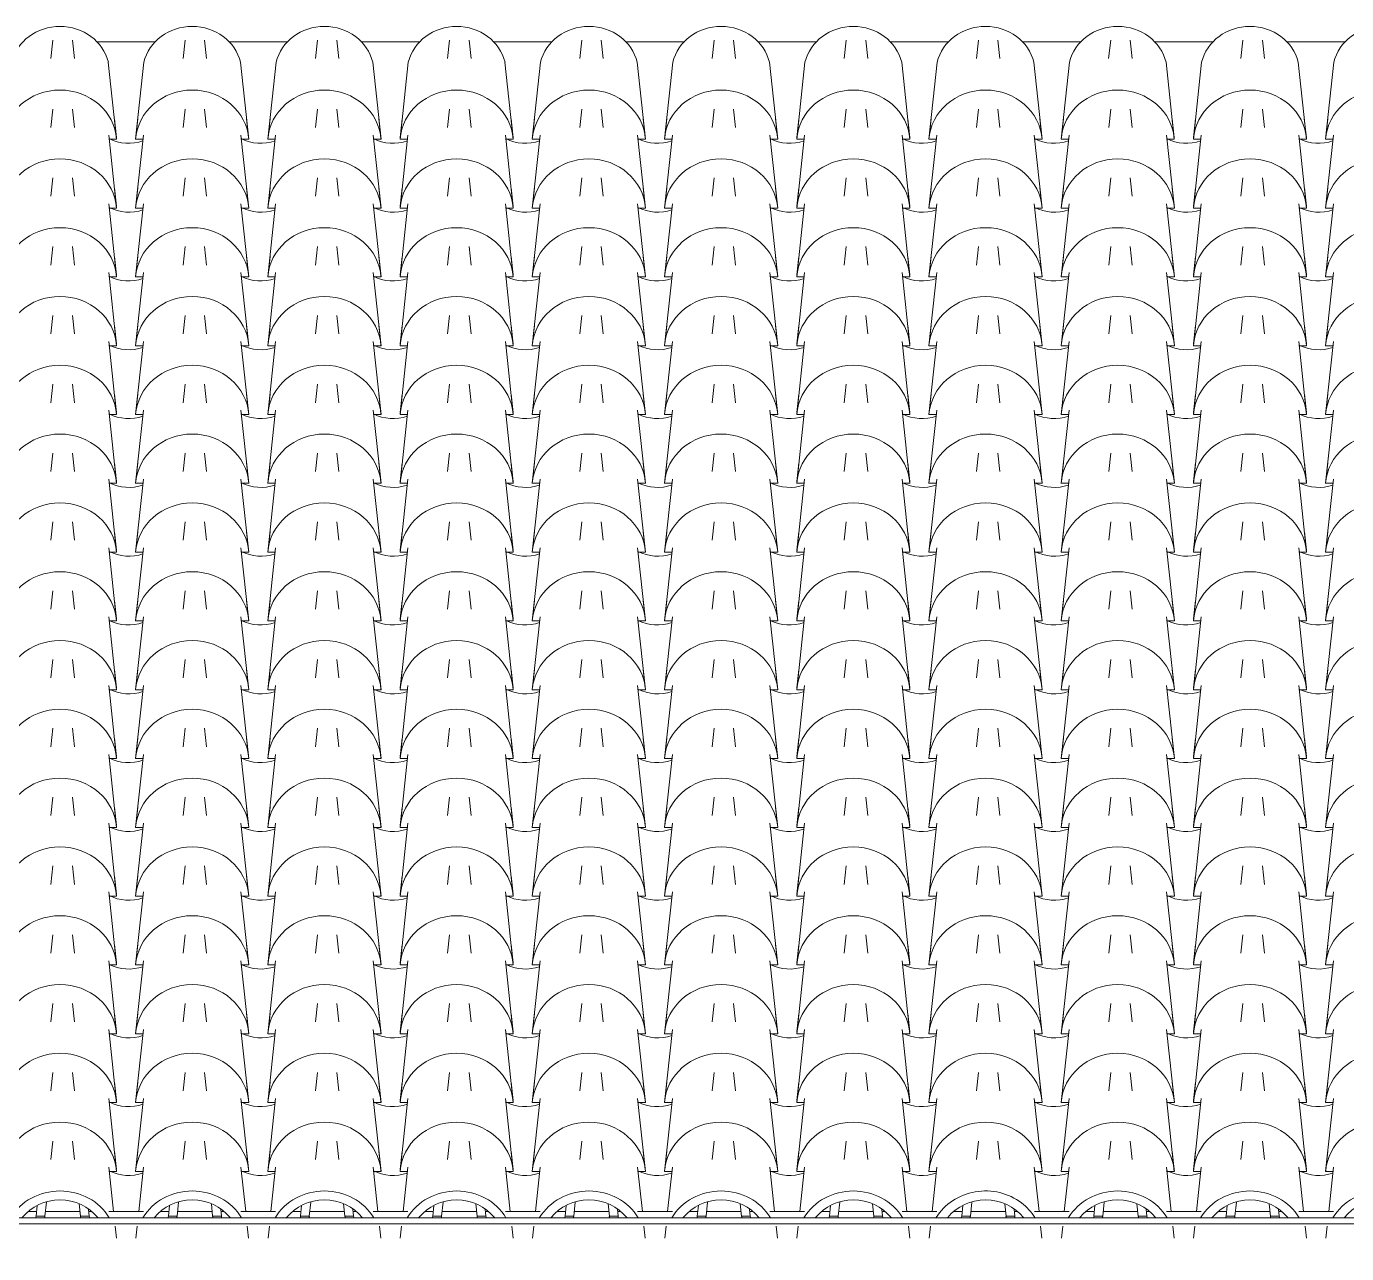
# Model space of a CAD drawing. Header units: millimetres. Extents: x -12976 to 58202, y -2238 to 7407.
# Drawn here: x 41381 to 44118, y 4199 to 6742 of the extents above; entities that cross this region are included whole.
import ezdxf

# ---------------------------------------------------------------- set-up
doc = ezdxf.new("R2010")
doc.units = ezdxf.units.MM
for name, color, linetype, lineweight in [('A-GLAZ-CURT', 52, 'Continuous', 9), ('A-GLAZ-CWMG', 51, 'Continuous', 9), ('A-ROOF-OTLN', 132, 'Continuous', 9), ('A-ROOF-PATT', 132, 'Continuous', 9)]:
    doc.layers.add(name, color=color, linetype=linetype, lineweight=lineweight)

# ---------------------------------------------------------------- blocks, each defined once
blk = doc.blocks.new('Rectangular Mullion - Ripa-4229792-FACHADA LATERAL ESQUERDA')
at = {"layer": 'A-GLAZ-CWMG'}
for p, q in [((7334.3, 4286.3), (7262.7, 4286.3)), ((7608.4, 4286.3), (7536.8, 4286.3)), ((7882.5, 4286.3), (7810.9, 4286.3)), ((8156.6, 4286.3), (8085, 4286.3)), ((8430.7, 4286.3), (8359.1, 4286.3)), ((8704.8, 4286.3), (8633.2, 4286.3)), ((8978.4, 4286.3), (8907.3, 4286.3)), ((9253, 4286.3), (9181.4, 4286.3)), ((9527.1, 4286.3), (9455.9, 4286.3)), ((9801.2, 4286.3), (9729.6, 4286.3))]:
    blk.add_line(p, q, dxfattribs=at)
blk = doc.blocks.new('COLONIAL BASE - COLONIAL BASE-4236683-FACHADA LATERAL ESQUERDA')
at = {"layer": 'A-GLAZ-CURT'}
for p, q in [((3755.4, 4432.3), (3759.5, 4394.2)), ((3985, 4394.2), (3989.2, 4432.3)), ((3892.9, 4286.2), (3902.7, 4378.4)), ((4104.9, 4378.4), (4114.7, 4286.2)), ((3769.4, 4302.1), (3772.1, 4276.7)), ((3954.5, 4276.7), (3956.6, 4299.1)), ((3972.5, 4276.7), (3975.7, 4306.2)), ((3772.1, 4276.7), (3790.1, 4276.7)), ((3790.1, 4276.7), (3788.8, 4291.2)), ((3954.5, 4276.7), (3972.5, 4276.7)), ((3889.6, 4256.2), (3886.9, 4231.1)), ((4120.7, 4231.1), (4118, 4256.2))]:
    blk.add_line(p, q, dxfattribs=at)
for centre, major_axis, start_param, end_param in [((4003.8, 4220), (117.5, 0), 0.514642, 2.626951), ((4003.8, 4220), (97.5, 0), 0.636036, 2.505557), ((3872.3, 4297.9), (102.8, 0), 3.36491, 3.401368), ((3872.3, 4297.9), (85.3, 0), 3.411763, 3.456659), ((3872.3, 4297.9), (85.3, 0), 5.968119, 6.013015), ((3872.3, 4297.9), (102.8, 0), 6.02341, 6.059868)]:
    blk.add_ellipse(centre, major_axis=major_axis, ratio=0.928477, start_param=start_param, end_param=end_param, dxfattribs=at)
blk = doc.blocks.new('COLONIAL BASE - COLONIAL BASE-V155-FACHADA LATERAL ESQUERDA')
at = {"layer": 'A-GLAZ-CURT'}
for p, q in [((4303.6, 4574.9), (4307.7, 4536.7)), ((4533.2, 4536.7), (4537.4, 4574.9)), ((4434.7, 4369.6), (4450.9, 4521)), ((4653.1, 4521), (4669.3, 4369.6)), ((4439.3, 4411.8), (4435.1, 4373.7)), ((4668.9, 4373.7), (4664.7, 4411.8)), ((4450, 4369.6), (4434.7, 4369.6)), ((4669.3, 4369.6), (4654, 4369.6))]:
    blk.add_line(p, q, dxfattribs=at)
for centre, major_axis, start_param, end_param in [((4552, 4362.6), (117.5, 0), 0.063873, 3.077719), ((4420.5, 4440.4), (85.3, 0), 4.213259, 5.064544)]:
    blk.add_ellipse(centre, major_axis=major_axis, ratio=0.928477, start_param=start_param, end_param=end_param, dxfattribs=at)
blk = doc.blocks.new('COLONIAL BASE - COLONIAL BASE-V156-FACHADA LATERAL ESQUERDA')
at = {"layer": 'A-GLAZ-CURT'}
for p, q in [((8141, 4432.3), (8145.1, 4394.2)), ((8370.6, 4394.2), (8374.8, 4432.3)), ((8278.4, 4286.2), (8288.3, 4378.4)), ((8490.5, 4378.4), (8500.3, 4286.2)), ((8155, 4302.1), (8157.7, 4276.7)), ((8340, 4276.7), (8342.2, 4299.1)), ((8358.1, 4276.7), (8361.2, 4306.2)), ((8157.7, 4276.7), (8175.7, 4276.7)), ((8175.7, 4276.7), (8174.3, 4291.2)), ((8340, 4276.7), (8358.1, 4276.7)), ((8275.2, 4256.2), (8272.5, 4231.1)), ((8506.3, 4231.1), (8503.5, 4256.3))]:
    blk.add_line(p, q, dxfattribs=at)
for centre, major_axis, start_param, end_param in [((8389.4, 4220), (117.5, 0), 0.514642, 2.625904), ((8389.4, 4220), (97.5, 0), 0.636036, 2.505557), ((8257.9, 4297.9), (102.8, 0), 3.36491, 3.401368), ((8257.9, 4297.9), (85.3, 0), 3.411763, 3.456659), ((8257.9, 4297.9), (85.3, 0), 5.968119, 6.013015), ((8257.9, 4297.9), (102.8, 0), 6.02341, 6.059868)]:
    blk.add_ellipse(centre, major_axis=major_axis, ratio=0.928477, start_param=start_param, end_param=end_param, dxfattribs=at)
blk = doc.blocks.new('COLONIAL BASE - COLONIAL BASE-V158-FACHADA LATERAL ESQUERDA')
at = {"layer": 'A-GLAZ-CURT'}
for p, q in [((8689.2, 4432.3), (8693.3, 4394.2)), ((8918.8, 4394.2), (8923, 4432.3)), ((8826.6, 4286.2), (8836.5, 4378.4)), ((9038.7, 4378.4), (9048.5, 4286.2)), ((8703.2, 4302.1), (8705.9, 4276.7)), ((8888.2, 4276.7), (8890.3, 4299.1)), ((8906.3, 4276.7), (8909.4, 4306.2)), ((8705.9, 4276.7), (8723.9, 4276.7)), ((8723.9, 4276.7), (8722.5, 4291.2)), ((8888.2, 4276.7), (8906.3, 4276.7)), ((8823.4, 4256.2), (8820.7, 4231.1)), ((9054.5, 4231.1), (9051.7, 4256.2))]:
    blk.add_line(p, q, dxfattribs=at)
for centre, major_axis, start_param, end_param in [((8937.6, 4220), (117.5, 0), 0.51554, 2.626951), ((8937.6, 4220), (97.5, 0), 0.636036, 2.505557), ((8806.1, 4297.9), (102.8, 0), 3.36491, 3.401368), ((8806.1, 4297.9), (85.3, 0), 3.411763, 3.456659), ((8806.1, 4297.9), (85.3, 0), 5.968119, 6.013015), ((8806.1, 4297.9), (102.8, 0), 6.02341, 6.059868)]:
    blk.add_ellipse(centre, major_axis=major_axis, ratio=0.928477, start_param=start_param, end_param=end_param, dxfattribs=at)
blk = doc.blocks.new('COLONIAL BASE - COLONIAL BASE-V159-FACHADA LATERAL ESQUERDA')
at = {"layer": 'A-GLAZ-CURT'}
for p, q in [((8963.3, 4432.3), (8967.4, 4394.2)), ((9192.9, 4394.2), (9197.1, 4432.3)), ((9100.7, 4286.2), (9110.6, 4378.4)), ((9312.8, 4378.4), (9322.6, 4286.2)), ((8977.3, 4302.1), (8980, 4276.7)), ((9162.3, 4276.7), (9164.4, 4299.1)), ((9180.4, 4276.7), (9183.5, 4306)), ((8980, 4276.7), (8998, 4276.7)), ((8998, 4276.7), (8996.6, 4291.2)), ((9162.3, 4276.7), (9180.4, 4276.7)), ((9097.5, 4256.2), (9094.8, 4231.1)), ((9328.6, 4231.1), (9325.8, 4256.2))]:
    blk.add_line(p, q, dxfattribs=at)
for centre, major_axis, start_param, end_param in [((9211.7, 4220), (117.5, 0), 0.88187, 2.626053), ((9211.7, 4220), (97.5, 0), 0.637315, 2.504278), ((9211.7, 4220), (117.5, 0), 0.51554, 0.881869), ((9080.2, 4297.9), (102.8, 0), 3.36491, 3.401368), ((9080.2, 4297.9), (85.3, 0), 3.411763, 3.456659), ((9080.2, 4297.9), (85.3, 0), 5.968119, 6.013015), ((9080.2, 4297.9), (102.8, 0), 6.024397, 6.059868)]:
    blk.add_ellipse(centre, major_axis=major_axis, ratio=0.928477, start_param=start_param, end_param=end_param, dxfattribs=at)
blk = doc.blocks.new('COLONIAL BASE - COLONIAL BASE-V160-FACHADA LATERAL ESQUERDA')
at = {"layer": 'A-GLAZ-CURT'}
for p, q in [((9237.4, 4432.3), (9241.5, 4394.2)), ((9467, 4394.2), (9471.1, 4432.3)), ((9374.8, 4286.2), (9384.7, 4378.4)), ((9586.9, 4378.4), (9596.7, 4286.2)), ((9251.4, 4302.1), (9254.1, 4276.7)), ((9436.4, 4276.7), (9438.5, 4299.1)), ((9454.5, 4276.7), (9457.6, 4306)), ((9254.1, 4276.7), (9272.1, 4276.7)), ((9272.1, 4276.7), (9270.7, 4291.2)), ((9436.4, 4276.7), (9454.5, 4276.7)), ((9371.6, 4256.2), (9368.9, 4231.1)), ((9602.7, 4231.1), (9599.9, 4256.2))]:
    blk.add_line(p, q, dxfattribs=at)
for centre, major_axis, start_param, end_param in [((9485.8, 4220), (117.5, 0), 0.514642, 2.626053), ((9485.8, 4220), (97.5, 0), 0.636036, 2.504278), ((9354.3, 4297.9), (102.8, 0), 3.36491, 3.400381), ((9354.3, 4297.9), (85.3, 0), 3.411763, 3.455443), ((9354.3, 4297.9), (85.3, 0), 5.969335, 6.013015), ((9354.3, 4297.9), (102.8, 0), 6.023791, 6.059868)]:
    blk.add_ellipse(centre, major_axis=major_axis, ratio=0.928477, start_param=start_param, end_param=end_param, dxfattribs=at)
blk = doc.blocks.new('COLONIAL BASE - COLONIAL BASE-V163-FACHADA LATERAL ESQUERDA')
at = {"layer": 'A-GLAZ-CURT'}
for p, q in [((9237.4, 4574.9), (9241.5, 4536.7)), ((9467, 4536.7), (9471.1, 4574.9)), ((9368.5, 4369.6), (9384.7, 4521)), ((9586.9, 4521), (9603, 4369.6)), ((9373, 4411.8), (9368.9, 4373.7)), ((9602.7, 4373.7), (9598.5, 4411.8)), ((9383.7, 4369.6), (9368.5, 4369.6)), ((9591.7, 4369.6), (9588.1, 4369.6)), ((9603, 4369.6), (9592.2, 4369.6))]:
    blk.add_line(p, q, dxfattribs=at)
for centre, major_axis, start_param, end_param in [((9485.8, 4362.6), (117.5, 0), 0.063873, 3.077719), ((9354.3, 4440.4), (85.3, 0), 4.21811, 5.059918)]:
    blk.add_ellipse(centre, major_axis=major_axis, ratio=0.928477, start_param=start_param, end_param=end_param, dxfattribs=at)
blk = doc.blocks.new('COLONIAL BASE - COLONIAL BASE-V164-FACHADA LATERAL ESQUERDA')
at = {"layer": 'A-GLAZ-CURT'}
for p, q in [((9511.5, 4574.9), (9515.6, 4536.7)), ((9741.1, 4536.7), (9745.2, 4574.9)), ((9642.6, 4369.6), (9658.8, 4521)), ((9861, 4521), (9877.1, 4369.6)), ((9647.1, 4411.8), (9643, 4373.7)), ((9876.8, 4373.7), (9872.6, 4411.8)), ((9657.8, 4369.6), (9642.6, 4369.6)), ((9877.1, 4369.6), (9861.9, 4369.6))]:
    blk.add_line(p, q, dxfattribs=at)
for centre, major_axis, start_param, end_param in [((9759.9, 4362.6), (117.5, 0), 0.063873, 3.077719), ((9628.4, 4440.4), (85.3, 0), 4.21811, 5.064544)]:
    blk.add_ellipse(centre, major_axis=major_axis, ratio=0.928477, start_param=start_param, end_param=end_param, dxfattribs=at)
blk = doc.blocks.new('COLONIAL BASE - COLONIAL BASE-V157-FACHADA LATERAL ESQUERDA')
at = {"layer": 'A-GLAZ-CURT'}
for p, q in [((3481.3, 6713.7), (3485.5, 6675.6)), ((3710.9, 6675.6), (3715.1, 6713.7)), ((3612.4, 6508.4), (3629.5, 6668.1)), ((3829.9, 6668.1), (3847, 6508.4)), ((3617, 6550.7), (3612.8, 6512.5)), ((3846.6, 6512.5), (3842.4, 6550.7)), ((3627.7, 6508.4), (3612.4, 6508.4)), ((3847, 6508.4), (3831.7, 6508.4))]:
    blk.add_line(p, q, dxfattribs=at)
for centre, major_axis, start_param, end_param in [((3729.7, 6647), (102.8, 0), 0.223318, 2.918275), ((3729.7, 6501.4), (117.5, 0), 0.063873, 3.077719), ((3598.2, 6579.3), (85.3, 0), 4.213259, 5.064544)]:
    blk.add_ellipse(centre, major_axis=major_axis, ratio=0.928477, start_param=start_param, end_param=end_param, dxfattribs=at)

msp = doc.modelspace()

# ---------------------------------------------------------------- hatches: boundary and pattern name
at = {"layer": 'A-ROOF-PATT'}
h = msp.add_hatch(dxfattribs=at)
h.set_pattern_fill('FP_22', color=256, style=0, pattern_type=2)
h.set_pattern_definition([(90, (34157.68, 6240.08), (-70, 4e-15), [])])
h.paths.add_polyline_path([(37407.3, 4103.1), (37952.7, 4103.1), (37952.7, 4166.3), (37407.3, 4166.3), (37407.3, 4129.7)])
h.paths.add_polyline_path([(48224.4, 4103.1), (48669.1, 4103.1), (48669.1, 4166.3), (48123.8, 4166.3), (48123.8, 4103.1), (48219, 4103.1)])
h.paths.add_polyline_path([(38002.7, 4103.1), (38548, 4103.1), (38548, 4166.3), (38002.7, 4166.3), (38002.7, 4129.7)])
h.paths.add_polyline_path([(38598, 4103.1), (39143.4, 4103.1), (39143.4, 4166.3), (38598, 4166.3), (38598, 4129.7)])
h.paths.add_polyline_path([(39193.4, 4103.1), (39738.8, 4103.1), (39738.8, 4166.3), (39193.4, 4166.3), (39193.4, 4129.7)])
h.paths.add_polyline_path([(39788.8, 4103.1), (40334.1, 4103.1), (40334.1, 4166.3), (39788.8, 4166.3), (39788.8, 4129.7)])
h.paths.add_polyline_path([(40384.1, 4103.1), (40929.5, 4103.1), (40929.5, 4166.3), (40384.1, 4166.3), (40384.1, 4129.7)])
h.paths.add_polyline_path([(40979.5, 4103.1), (41223.8, 4103.4), (41445.7, 4137.6), (41455.8, 4135.5), (41452.5, 4138.4), (41429.8, 4148.1), (41384.4, 4137.7), (41367.8, 4143.6), (41372, 4149.7), (41391.4, 4164.2), (41400.8, 4166.3), (40979.5, 4166.3), (40979.5, 4129.7)])
h.paths.add_polyline_path([(48073.8, 4103.1), (48073.8, 4166.3), (47528.4, 4166.3), (47528.4, 4103.1), (48057.2, 4103.1)])
h.paths.add_polyline_path([(41469.9, 4103.1), (41483.5, 4103.1), (41479.3, 4109.8), (41470.9, 4103.8)])
h.paths.add_polyline_path([(47478.4, 4103.1), (47478.4, 4166.3), (46933, 4166.3), (46933, 4103.1), (47452.8, 4103.1)])
h.paths.add_polyline_path([(54027.3, 4103.1), (54027.3, 4166.3), (53482, 4166.3), (53482, 4103.1), (53884.8, 4103.1)])
h.paths.add_polyline_path([(53418.4, 4103.1), (53432, 4103.4), (53432, 4166.3), (53239.6, 4166.3), (53249, 4164.2), (53269.2, 4149.1), (53271.5, 4145.3), (53252.7, 4138.6), (53210.5, 4148.5), (53186.8, 4137.6), (53184.5, 4135.5), (53194.6, 4137.6), (53326.3, 4117.5), (53416.4, 4103.4)])
h.paths.add_polyline_path([(46883, 4103.1), (46883, 4166.3), (46337.7, 4166.3), (46337.7, 4103.1), (46848.5, 4103.1)])
h.paths.add_polyline_path([(46287.7, 4103.1), (46287.3, 4166.3), (45742.3, 4166.3), (45742.3, 4103.1), (46287.3, 4103.1)])
h.paths.add_polyline_path([(45692.3, 4103.1), (45692.3, 4166.3), (45147, 4166.3), (45147, 4103.1), (45682.9, 4103.1)])
h.paths.add_polyline_path([(53164.1, 4103.1), (53177.1, 4103.1), (53163.1, 4113.1), (53157.9, 4104.7), (53153.3, 4103.1)])
h.paths.add_polyline_path([(53127.2, 4103.1), (53107.8, 4113.5), (53073, 4131.5), (53030.3, 4157.5), (53017.1, 4166.3), (52886.6, 4166.3), (52886.6, 4103.1), (53107.8, 4103.1)])
h.paths.add_polyline_path([(45097, 4103.1), (45097, 4166.3), (44551.6, 4166.3), (44551.6, 4103.1), (45078.6, 4103.1)])
h.paths.add_polyline_path([(52836.6, 4103.1), (52836.6, 4166.3), (52291.3, 4166.3), (52291.3, 4103.1), (52805.6, 4103.1)])
h.paths.add_polyline_path([(41519.9, 4103.1), (41524.8, 4103.1), (41524.8, 4105.7)])
h.paths.add_polyline_path([(41574.8, 4103.1), (42120.2, 4103.1), (42120.2, 4166.3), (41629.5, 4165.9), (41608.5, 4151.8), (41574.8, 4131.9), (41574.8, 4127.9)])
h.paths.add_polyline_path([(44501.6, 4103.1), (44501.6, 4166.3), (43956.3, 4166.3), (43956.3, 4103.1), (44474.2, 4103.1)])
h.paths.add_polyline_path([(43906.3, 4103.1), (43906.3, 4166.3), (43360.9, 4166.3), (43360.9, 4103.1), (43869.9, 4103.1)])
h.paths.add_polyline_path([(43310.9, 4103.1), (43310.9, 4166.3), (42765.5, 4166.3), (42765.5, 4103.1), (43308.7, 4103.1)])
h.paths.add_polyline_path([(52241.3, 4103.1), (52241.3, 4166.3), (51695.9, 4166.3), (51695.9, 4103.1), (52201.3, 4103.1)])
h.paths.add_polyline_path([(51645.9, 4103.1), (51645.9, 4166.3), (51100.5, 4166.3), (51100.5, 4103.1), (51640.1, 4103.1)])
h.paths.add_polyline_path([(42170.2, 4103.1), (42715.5, 4103.1), (42715.5, 4166.3), (42170.2, 4166.3), (42170.2, 4129.7)])
h.paths.add_polyline_path([(51050.5, 4103.1), (51050.5, 4166.3), (50505.2, 4166.3), (50505.2, 4103.1), (51035.7, 4103.1)])
h.paths.add_polyline_path([(50455.2, 4103.1), (50455.2, 4166.3), (49909.8, 4166.3), (49909.8, 4103.1), (50431.4, 4103.1)])
h.paths.add_polyline_path([(49859.8, 4103.1), (49859.8, 4166.3), (49314.5, 4166.3), (49314.5, 4103.1), (49827, 4103.1)])
h.paths.add_polyline_path([(49264.5, 4103.1), (49264.5, 4166.3), (48719.1, 4166.3), (48719.1, 4103.1), (49222.7, 4103.1)])
h.paths.add_polyline_path([(48344.5, 4286.2), (48344.5, 4286.3), (48328.5, 4286.2)])
h.paths.add_polyline_path([(53826.5, 4286.2), (53826.4, 4286.3), (53810.4, 4286.2)])
h.paths.add_polyline_path([(42862.5, 4286.2), (42862.5, 4286.3), (42846.5, 4286.2)])
h.paths.add_polyline_path([(46974, 4286.2), (46974, 4286.3), (46958, 4286.2)])
h.paths.add_polyline_path([(53552.4, 4286.2), (53552.3, 4286.3), (53539.5, 4286.2)])
h.paths.add_polyline_path([(46699.9, 4286.2), (46699.9, 4286.3), (46683.9, 4286.2)])
h.paths.add_polyline_path([(42588.4, 4286.2), (42588.4, 4286.3), (42574.9, 4286.2)])
h.paths.add_polyline_path([(46425.8, 4286.2), (46425.8, 4286.3), (46416.8, 4286.2)])
h.paths.add_polyline_path([(42040.2, 4286.2), (42040.2, 4286.3), (42024.2, 4286.2)])
h.paths.add_polyline_path([(41766.1, 4286.2), (41766.1, 4286.3), (41754.7, 4286.2)])
h.paths.add_polyline_path([(46151.7, 4286.2), (46151.7, 4286.3), (46135.7, 4286.2)])
h.paths.add_polyline_path([(45877.6, 4286.2), (45877.6, 4286.3), (45861.6, 4286.2)])
h.paths.add_polyline_path([(48070.4, 4286.2), (48070.4, 4286.3), (48068, 4286.2)])
h.paths.add_polyline_path([(53004.2, 4286.2), (53004.2, 4286.3), (52988.1, 4286.2)])
h.paths.add_polyline_path([(43906.3, 4286.2), (43906.3, 4286.3), (43903.3, 4286.2)])
h.paths.add_polyline_path([(52730.1, 4286.2), (52730.1, 4286.3), (52719.3, 4286.2)])
h.paths.add_polyline_path([(52456, 4286.2), (52456, 4286.3), (52439.9, 4286.2)])
h.paths.add_polyline_path([(40929.5, 4286.2), (40929.5, 4286.3), (40888.2, 4286.2)])
h.paths.add_polyline_path([(45603.5, 4286.2), (45603.5, 4286.3), (45596.6, 4286.2)])
h.paths.add_polyline_path([(52181.9, 4286.2), (52181.9, 4286.3), (52165.8, 4286.2)])
h.paths.add_polyline_path([(41492, 4286.2), (41492, 4286.3), (41476, 4286.2)])
h.paths.add_polyline_path([(45055.3, 4286.2), (45055.3, 4286.3), (45039.3, 4286.2)])
h.paths.add_polyline_path([(51907.8, 4286.2), (51907.8, 4286.3), (51899.1, 4286.2)])

# ---------------------------------------------------------------- linework, layer by layer
at = {"layer": 'A-ROOF-OTLN'}
for p, q in [((41527.4, 6710.2), (41648, 6710.2)), ((41801.5, 6710.2), (41922.1, 6710.2)), ((42075.6, 6710.2), (42196.2, 6710.2)), ((42349.7, 6710.2), (42470.3, 6710.2)), ((42623.8, 6710.2), (42744.4, 6710.2)), ((42897.9, 6710.2), (43018.5, 6710.2)), ((43172, 6710.2), (43292.6, 6710.2)), ((43446.1, 6710.2), (43566.7, 6710.2)), ((43720.2, 6710.2), (43840.8, 6710.2)), ((43994.3, 6710.2), (44114.9, 6710.2)), ((54077.3, 4273.5), (37357.3, 4273.5)), ((41400.9, 4286.2), (41384.2, 4286.2)), ((41492, 4286.2), (41420.4, 4286.2)), ((41517.2, 4286.2), (41511.6, 4286.2)), ((41623.7, 4286.2), (41551.8, 4286.2)), ((41675, 4286.2), (41658.3, 4286.2)), ((41766.1, 4286.2), (41694.5, 4286.2)), ((41791.3, 4286.2), (41785.7, 4286.2)), ((41897.8, 4286.2), (41825.9, 4286.2)), ((41949.1, 4286.2), (41932.4, 4286.2)), ((42040.2, 4286.2), (41968.6, 4286.2)), ((42065.4, 4286.2), (42059.8, 4286.2)), ((42171.9, 4286.2), (42100, 4286.2)), ((42223.2, 4286.2), (42206.5, 4286.2)), ((42314.3, 4286.2), (42242.7, 4286.2)), ((42339.5, 4286.2), (42333.9, 4286.2)), ((42446, 4286.2), (42374.1, 4286.2)), ((42497.3, 4286.2), (42480.6, 4286.2)), ((42588.4, 4286.2), (42516.8, 4286.2)), ((42613.5, 4286.2), (42608, 4286.2)), ((42720.1, 4286.2), (42648.1, 4286.2)), ((42771.4, 4286.2), (42754.7, 4286.2)), ((42862.5, 4286.2), (42790.9, 4286.2)), ((42887.6, 4286.2), (42882, 4286.2)), ((42994.2, 4286.2), (42922.2, 4286.2)), ((43045.5, 4286.2), (43028.8, 4286.2)), ((43136.1, 4286.2), (43065, 4286.2)), ((43161.7, 4286.2), (43156.1, 4286.2)), ((43268.3, 4286.2), (43196.3, 4286.2)), ((43319.5, 4286.2), (43303.3, 4286.2)), ((43410.7, 4286.2), (43339.1, 4286.2)), ((43435.5, 4286.2), (43430.1, 4286.2)), ((43542.4, 4286.2), (43470.6, 4286.2)), ((43593.7, 4286.2), (43577, 4286.2)), ((43684.8, 4286.2), (43613.6, 4286.2)), ((43709.9, 4286.2), (43704.3, 4286.2)), ((43816.5, 4286.2), (43744.5, 4286.2)), ((43867.8, 4286.2), (43851.1, 4286.2)), ((43958.9, 4286.2), (43887.3, 4286.2)), ((43984, 4286.2), (43978.4, 4286.2)), ((44090.6, 4286.2), (44018.6, 4286.2)), ((54077.3, 4260.8), (37357.3, 4260.8))]:
    msp.add_line(p, q, dxfattribs=at)

# ---------------------------------------------------------------- block references
at = {"layer": 'A-GLAZ-CURT'}
for name, p in [('COLONIAL BASE - COLONIAL BASE-V157-FACHADA LATERAL ESQUERDA', (37721, 0)), ('COLONIAL BASE - COLONIAL BASE-V157-FACHADA LATERAL ESQUERDA', (37995.1, 0)), ('COLONIAL BASE - COLONIAL BASE-V157-FACHADA LATERAL ESQUERDA', (38269.2, 0)), ('COLONIAL BASE - COLONIAL BASE-V157-FACHADA LATERAL ESQUERDA', (38543.3, 0)), ('COLONIAL BASE - COLONIAL BASE-V157-FACHADA LATERAL ESQUERDA', (38817.4, 0)), ('COLONIAL BASE - COLONIAL BASE-V157-FACHADA LATERAL ESQUERDA', (39091.5, 0)), ('COLONIAL BASE - COLONIAL BASE-V157-FACHADA LATERAL ESQUERDA', (39365.6, 0)), ('COLONIAL BASE - COLONIAL BASE-V157-FACHADA LATERAL ESQUERDA', (39639.6, 0)), ('COLONIAL BASE - COLONIAL BASE-V157-FACHADA LATERAL ESQUERDA', (39913.7, 0)), ('COLONIAL BASE - COLONIAL BASE-V157-FACHADA LATERAL ESQUERDA', (40187.8, 0)), ('COLONIAL BASE - COLONIAL BASE-V157-FACHADA LATERAL ESQUERDA', (40461.9, 0)), ('COLONIAL BASE - COLONIAL BASE-V155-FACHADA LATERAL ESQUERDA', (36898.7, 1996.2)), ('COLONIAL BASE - COLONIAL BASE-V155-FACHADA LATERAL ESQUERDA', (37172.8, 1996.2)), ('COLONIAL BASE - COLONIAL BASE-V155-FACHADA LATERAL ESQUERDA', (37446.9, 1996.2)), ('COLONIAL BASE - COLONIAL BASE-V155-FACHADA LATERAL ESQUERDA', (37721, 1996.2)), ('COLONIAL BASE - COLONIAL BASE-V155-FACHADA LATERAL ESQUERDA', (37995.1, 1996.2)), ('COLONIAL BASE - COLONIAL BASE-V155-FACHADA LATERAL ESQUERDA', (38269.2, 1996.2)), ('COLONIAL BASE - COLONIAL BASE-V155-FACHADA LATERAL ESQUERDA', (38543.3, 1996.2)), ('COLONIAL BASE - COLONIAL BASE-V155-FACHADA LATERAL ESQUERDA', (38817.4, 1996.2)), ('COLONIAL BASE - COLONIAL BASE-V155-FACHADA LATERAL ESQUERDA', (39091.5, 1996.2)), ('COLONIAL BASE - COLONIAL BASE-V155-FACHADA LATERAL ESQUERDA', (39365.6, 1996.2)), ('COLONIAL BASE - COLONIAL BASE-V155-FACHADA LATERAL ESQUERDA', (39639.6, 1996.2)), ('COLONIAL BASE - COLONIAL BASE-V155-FACHADA LATERAL ESQUERDA', (36898.7, 1853.6)), ('COLONIAL BASE - COLONIAL BASE-V155-FACHADA LATERAL ESQUERDA', (37172.8, 1853.6)), ('COLONIAL BASE - COLONIAL BASE-V155-FACHADA LATERAL ESQUERDA', (37446.9, 1853.6)), ('COLONIAL BASE - COLONIAL BASE-V155-FACHADA LATERAL ESQUERDA', (37721, 1853.6)), ('COLONIAL BASE - COLONIAL BASE-V155-FACHADA LATERAL ESQUERDA', (37995.1, 1853.6)), ('COLONIAL BASE - COLONIAL BASE-V155-FACHADA LATERAL ESQUERDA', (38269.2, 1853.6)), ('COLONIAL BASE - COLONIAL BASE-V155-FACHADA LATERAL ESQUERDA', (38543.3, 1853.6)), ('COLONIAL BASE - COLONIAL BASE-V155-FACHADA LATERAL ESQUERDA', (38817.4, 1853.6)), ('COLONIAL BASE - COLONIAL BASE-V155-FACHADA LATERAL ESQUERDA', (39091.5, 1853.6)), ('COLONIAL BASE - COLONIAL BASE-V155-FACHADA LATERAL ESQUERDA', (39365.6, 1853.6)), ('COLONIAL BASE - COLONIAL BASE-V155-FACHADA LATERAL ESQUERDA', (39639.6, 1853.6)), ('COLONIAL BASE - COLONIAL BASE-V155-FACHADA LATERAL ESQUERDA', (36898.7, 1711.1)), ('COLONIAL BASE - COLONIAL BASE-V155-FACHADA LATERAL ESQUERDA', (37172.8, 1711.1)), ('COLONIAL BASE - COLONIAL BASE-V155-FACHADA LATERAL ESQUERDA', (37446.9, 1711.1)), ('COLONIAL BASE - COLONIAL BASE-V155-FACHADA LATERAL ESQUERDA', (37721, 1711.1)), ('COLONIAL BASE - COLONIAL BASE-V155-FACHADA LATERAL ESQUERDA', (37995.1, 1711.1)), ('COLONIAL BASE - COLONIAL BASE-V155-FACHADA LATERAL ESQUERDA', (38269.2, 1711.1)), ('COLONIAL BASE - COLONIAL BASE-V155-FACHADA LATERAL ESQUERDA', (38543.3, 1711.1)), ('COLONIAL BASE - COLONIAL BASE-V155-FACHADA LATERAL ESQUERDA', (38817.4, 1711.1)), ('COLONIAL BASE - COLONIAL BASE-V155-FACHADA LATERAL ESQUERDA', (39091.5, 1711.1)), ('COLONIAL BASE - COLONIAL BASE-V155-FACHADA LATERAL ESQUERDA', (39365.6, 1711.1)), ('COLONIAL BASE - COLONIAL BASE-V155-FACHADA LATERAL ESQUERDA', (39639.6, 1711.1)), ('COLONIAL BASE - COLONIAL BASE-V155-FACHADA LATERAL ESQUERDA', (36898.7, 1568.5)), ('COLONIAL BASE - COLONIAL BASE-V155-FACHADA LATERAL ESQUERDA', (37172.8, 1568.5)), ('COLONIAL BASE - COLONIAL BASE-V155-FACHADA LATERAL ESQUERDA', (37446.9, 1568.5)), ('COLONIAL BASE - COLONIAL BASE-V155-FACHADA LATERAL ESQUERDA', (37721, 1568.5)), ('COLONIAL BASE - COLONIAL BASE-V155-FACHADA LATERAL ESQUERDA', (37995.1, 1568.5)), ('COLONIAL BASE - COLONIAL BASE-V155-FACHADA LATERAL ESQUERDA', (38269.2, 1568.5)), ('COLONIAL BASE - COLONIAL BASE-V155-FACHADA LATERAL ESQUERDA', (38543.3, 1568.5)), ('COLONIAL BASE - COLONIAL BASE-V155-FACHADA LATERAL ESQUERDA', (38817.4, 1568.5)), ('COLONIAL BASE - COLONIAL BASE-V155-FACHADA LATERAL ESQUERDA', (39091.5, 1568.5)), ('COLONIAL BASE - COLONIAL BASE-V155-FACHADA LATERAL ESQUERDA', (39365.6, 1568.5)), ('COLONIAL BASE - COLONIAL BASE-V155-FACHADA LATERAL ESQUERDA', (39639.6, 1568.5)), ('COLONIAL BASE - COLONIAL BASE-V155-FACHADA LATERAL ESQUERDA', (36898.7, 1425.9)), ('COLONIAL BASE - COLONIAL BASE-V155-FACHADA LATERAL ESQUERDA', (37172.8, 1425.9)), ('COLONIAL BASE - COLONIAL BASE-V155-FACHADA LATERAL ESQUERDA', (37446.9, 1425.9)), ('COLONIAL BASE - COLONIAL BASE-V155-FACHADA LATERAL ESQUERDA', (37721, 1425.9)), ('COLONIAL BASE - COLONIAL BASE-V155-FACHADA LATERAL ESQUERDA', (37995.1, 1425.9)), ('COLONIAL BASE - COLONIAL BASE-V155-FACHADA LATERAL ESQUERDA', (38269.2, 1425.9)), ('COLONIAL BASE - COLONIAL BASE-V155-FACHADA LATERAL ESQUERDA', (38543.3, 1425.9)), ('COLONIAL BASE - COLONIAL BASE-V155-FACHADA LATERAL ESQUERDA', (38817.4, 1425.9)), ('COLONIAL BASE - COLONIAL BASE-V155-FACHADA LATERAL ESQUERDA', (39091.5, 1425.9)), ('COLONIAL BASE - COLONIAL BASE-V155-FACHADA LATERAL ESQUERDA', (39365.6, 1425.9)), ('COLONIAL BASE - COLONIAL BASE-V155-FACHADA LATERAL ESQUERDA', (39639.6, 1425.9)), ('COLONIAL BASE - COLONIAL BASE-V155-FACHADA LATERAL ESQUERDA', (36898.7, 1283.3)), ('COLONIAL BASE - COLONIAL BASE-V155-FACHADA LATERAL ESQUERDA', (37172.8, 1283.3)), ('COLONIAL BASE - COLONIAL BASE-V155-FACHADA LATERAL ESQUERDA', (37446.9, 1283.3)), ('COLONIAL BASE - COLONIAL BASE-V155-FACHADA LATERAL ESQUERDA', (37721, 1283.3)), ('COLONIAL BASE - COLONIAL BASE-V155-FACHADA LATERAL ESQUERDA', (37995.1, 1283.3)), ('COLONIAL BASE - COLONIAL BASE-V155-FACHADA LATERAL ESQUERDA', (38269.2, 1283.3)), ('COLONIAL BASE - COLONIAL BASE-V155-FACHADA LATERAL ESQUERDA', (38543.3, 1283.3)), ('COLONIAL BASE - COLONIAL BASE-V155-FACHADA LATERAL ESQUERDA', (38817.4, 1283.3)), ('COLONIAL BASE - COLONIAL BASE-V155-FACHADA LATERAL ESQUERDA', (39091.5, 1283.3)), ('COLONIAL BASE - COLONIAL BASE-V155-FACHADA LATERAL ESQUERDA', (39365.6, 1283.3)), ('COLONIAL BASE - COLONIAL BASE-V155-FACHADA LATERAL ESQUERDA', (39639.6, 1283.3)), ('COLONIAL BASE - COLONIAL BASE-V155-FACHADA LATERAL ESQUERDA', (36898.7, 1140.7)), ('COLONIAL BASE - COLONIAL BASE-V155-FACHADA LATERAL ESQUERDA', (37172.8, 1140.7)), ('COLONIAL BASE - COLONIAL BASE-V155-FACHADA LATERAL ESQUERDA', (37446.9, 1140.7)), ('COLONIAL BASE - COLONIAL BASE-V155-FACHADA LATERAL ESQUERDA', (37721, 1140.7)), ('COLONIAL BASE - COLONIAL BASE-V155-FACHADA LATERAL ESQUERDA', (37995.1, 1140.7)), ('COLONIAL BASE - COLONIAL BASE-V155-FACHADA LATERAL ESQUERDA', (38269.2, 1140.7)), ('COLONIAL BASE - COLONIAL BASE-V155-FACHADA LATERAL ESQUERDA', (38543.3, 1140.7)), ('COLONIAL BASE - COLONIAL BASE-V155-FACHADA LATERAL ESQUERDA', (38817.4, 1140.7)), ('COLONIAL BASE - COLONIAL BASE-V155-FACHADA LATERAL ESQUERDA', (39091.5, 1140.7)), ('COLONIAL BASE - COLONIAL BASE-V155-FACHADA LATERAL ESQUERDA', (39365.6, 1140.7)), ('COLONIAL BASE - COLONIAL BASE-V155-FACHADA LATERAL ESQUERDA', (39639.6, 1140.7)), ('COLONIAL BASE - COLONIAL BASE-V155-FACHADA LATERAL ESQUERDA', (36898.7, 998.1)), ('COLONIAL BASE - COLONIAL BASE-V155-FACHADA LATERAL ESQUERDA', (37172.8, 998.1)), ('COLONIAL BASE - COLONIAL BASE-V155-FACHADA LATERAL ESQUERDA', (37446.9, 998.1)), ('COLONIAL BASE - COLONIAL BASE-V155-FACHADA LATERAL ESQUERDA', (37721, 998.1)), ('COLONIAL BASE - COLONIAL BASE-V155-FACHADA LATERAL ESQUERDA', (37995.1, 998.1)), ('COLONIAL BASE - COLONIAL BASE-V155-FACHADA LATERAL ESQUERDA', (38269.2, 998.1)), ('COLONIAL BASE - COLONIAL BASE-V155-FACHADA LATERAL ESQUERDA', (38543.3, 998.1)), ('COLONIAL BASE - COLONIAL BASE-V155-FACHADA LATERAL ESQUERDA', (38817.4, 998.1)), ('COLONIAL BASE - COLONIAL BASE-V155-FACHADA LATERAL ESQUERDA', (39091.5, 998.1)), ('COLONIAL BASE - COLONIAL BASE-V155-FACHADA LATERAL ESQUERDA', (39365.6, 998.1)), ('COLONIAL BASE - COLONIAL BASE-V155-FACHADA LATERAL ESQUERDA', (39639.6, 998.1)), ('COLONIAL BASE - COLONIAL BASE-V155-FACHADA LATERAL ESQUERDA', (36898.7, 855.5)), ('COLONIAL BASE - COLONIAL BASE-V155-FACHADA LATERAL ESQUERDA', (37172.8, 855.5)), ('COLONIAL BASE - COLONIAL BASE-V155-FACHADA LATERAL ESQUERDA', (37446.9, 855.5)), ('COLONIAL BASE - COLONIAL BASE-V155-FACHADA LATERAL ESQUERDA', (37721, 855.5)), ('COLONIAL BASE - COLONIAL BASE-V155-FACHADA LATERAL ESQUERDA', (37995.1, 855.5)), ('COLONIAL BASE - COLONIAL BASE-V155-FACHADA LATERAL ESQUERDA', (38269.2, 855.5)), ('COLONIAL BASE - COLONIAL BASE-V155-FACHADA LATERAL ESQUERDA', (38543.3, 855.5)), ('COLONIAL BASE - COLONIAL BASE-V155-FACHADA LATERAL ESQUERDA', (38817.4, 855.5)), ('COLONIAL BASE - COLONIAL BASE-V155-FACHADA LATERAL ESQUERDA', (39091.5, 855.5)), ('COLONIAL BASE - COLONIAL BASE-V155-FACHADA LATERAL ESQUERDA', (39365.6, 855.5)), ('COLONIAL BASE - COLONIAL BASE-V155-FACHADA LATERAL ESQUERDA', (39639.6, 855.5)), ('COLONIAL BASE - COLONIAL BASE-V155-FACHADA LATERAL ESQUERDA', (36898.7, 712.9)), ('COLONIAL BASE - COLONIAL BASE-V155-FACHADA LATERAL ESQUERDA', (37172.8, 712.9)), ('COLONIAL BASE - COLONIAL BASE-V155-FACHADA LATERAL ESQUERDA', (37446.9, 712.9)), ('COLONIAL BASE - COLONIAL BASE-V155-FACHADA LATERAL ESQUERDA', (37721, 712.9)), ('COLONIAL BASE - COLONIAL BASE-V155-FACHADA LATERAL ESQUERDA', (37995.1, 712.9)), ('COLONIAL BASE - COLONIAL BASE-V155-FACHADA LATERAL ESQUERDA', (38269.2, 712.9)), ('COLONIAL BASE - COLONIAL BASE-V155-FACHADA LATERAL ESQUERDA', (38543.3, 712.9)), ('COLONIAL BASE - COLONIAL BASE-V155-FACHADA LATERAL ESQUERDA', (38817.4, 712.9)), ('COLONIAL BASE - COLONIAL BASE-V155-FACHADA LATERAL ESQUERDA', (39091.5, 712.9)), ('COLONIAL BASE - COLONIAL BASE-V155-FACHADA LATERAL ESQUERDA', (39365.6, 712.9)), ('COLONIAL BASE - COLONIAL BASE-V155-FACHADA LATERAL ESQUERDA', (39639.6, 712.9)), ('COLONIAL BASE - COLONIAL BASE-V155-FACHADA LATERAL ESQUERDA', (36898.7, 570.4)), ('COLONIAL BASE - COLONIAL BASE-V155-FACHADA LATERAL ESQUERDA', (37172.8, 570.4)), ('COLONIAL BASE - COLONIAL BASE-V155-FACHADA LATERAL ESQUERDA', (37446.9, 570.4)), ('COLONIAL BASE - COLONIAL BASE-V155-FACHADA LATERAL ESQUERDA', (37721, 570.4)), ('COLONIAL BASE - COLONIAL BASE-V155-FACHADA LATERAL ESQUERDA', (37995.1, 570.4)), ('COLONIAL BASE - COLONIAL BASE-V155-FACHADA LATERAL ESQUERDA', (38269.2, 570.4)), ('COLONIAL BASE - COLONIAL BASE-V155-FACHADA LATERAL ESQUERDA', (38543.3, 570.4)), ('COLONIAL BASE - COLONIAL BASE-V155-FACHADA LATERAL ESQUERDA', (38817.4, 570.4)), ('COLONIAL BASE - COLONIAL BASE-V155-FACHADA LATERAL ESQUERDA', (39091.5, 570.4)), ('COLONIAL BASE - COLONIAL BASE-V155-FACHADA LATERAL ESQUERDA', (39365.6, 570.4)), ('COLONIAL BASE - COLONIAL BASE-V155-FACHADA LATERAL ESQUERDA', (39639.6, 570.4)), ('COLONIAL BASE - COLONIAL BASE-V155-FACHADA LATERAL ESQUERDA', (36898.7, 427.8)), ('COLONIAL BASE - COLONIAL BASE-V155-FACHADA LATERAL ESQUERDA', (37172.8, 427.8)), ('COLONIAL BASE - COLONIAL BASE-V155-FACHADA LATERAL ESQUERDA', (37446.9, 427.8)), ('COLONIAL BASE - COLONIAL BASE-V155-FACHADA LATERAL ESQUERDA', (37721, 427.8)), ('COLONIAL BASE - COLONIAL BASE-V155-FACHADA LATERAL ESQUERDA', (37995.1, 427.8)), ('COLONIAL BASE - COLONIAL BASE-V155-FACHADA LATERAL ESQUERDA', (38269.2, 427.8)), ('COLONIAL BASE - COLONIAL BASE-V155-FACHADA LATERAL ESQUERDA', (38543.3, 427.8)), ('COLONIAL BASE - COLONIAL BASE-V155-FACHADA LATERAL ESQUERDA', (38817.4, 427.8)), ('COLONIAL BASE - COLONIAL BASE-V155-FACHADA LATERAL ESQUERDA', (39091.5, 427.8)), ('COLONIAL BASE - COLONIAL BASE-V155-FACHADA LATERAL ESQUERDA', (39365.6, 427.8)), ('COLONIAL BASE - COLONIAL BASE-V155-FACHADA LATERAL ESQUERDA', (39639.6, 427.8)), ('COLONIAL BASE - COLONIAL BASE-V155-FACHADA LATERAL ESQUERDA', (36898.7, 285.2)), ('COLONIAL BASE - COLONIAL BASE-V155-FACHADA LATERAL ESQUERDA', (37172.8, 285.2)), ('COLONIAL BASE - COLONIAL BASE-V155-FACHADA LATERAL ESQUERDA', (37446.9, 285.2)), ('COLONIAL BASE - COLONIAL BASE-V155-FACHADA LATERAL ESQUERDA', (37721, 285.2)), ('COLONIAL BASE - COLONIAL BASE-V155-FACHADA LATERAL ESQUERDA', (37995.1, 285.2)), ('COLONIAL BASE - COLONIAL BASE-V155-FACHADA LATERAL ESQUERDA', (38269.2, 285.2)), ('COLONIAL BASE - COLONIAL BASE-V155-FACHADA LATERAL ESQUERDA', (38543.3, 285.2)), ('COLONIAL BASE - COLONIAL BASE-V155-FACHADA LATERAL ESQUERDA', (38817.4, 285.2)), ('COLONIAL BASE - COLONIAL BASE-V155-FACHADA LATERAL ESQUERDA', (39091.5, 285.2)), ('COLONIAL BASE - COLONIAL BASE-V155-FACHADA LATERAL ESQUERDA', (39365.6, 285.2)), ('COLONIAL BASE - COLONIAL BASE-V155-FACHADA LATERAL ESQUERDA', (39639.6, 285.2)), ('COLONIAL BASE - COLONIAL BASE-V155-FACHADA LATERAL ESQUERDA', (36898.7, 142.6)), ('COLONIAL BASE - COLONIAL BASE-V155-FACHADA LATERAL ESQUERDA', (37172.8, 142.6)), ('COLONIAL BASE - COLONIAL BASE-V155-FACHADA LATERAL ESQUERDA', (37446.9, 142.6)), ('COLONIAL BASE - COLONIAL BASE-V155-FACHADA LATERAL ESQUERDA', (37721, 142.6)), ('COLONIAL BASE - COLONIAL BASE-V155-FACHADA LATERAL ESQUERDA', (37995.1, 142.6)), ('COLONIAL BASE - COLONIAL BASE-V155-FACHADA LATERAL ESQUERDA', (38269.2, 142.6)), ('COLONIAL BASE - COLONIAL BASE-V155-FACHADA LATERAL ESQUERDA', (38543.3, 142.6)), ('COLONIAL BASE - COLONIAL BASE-V155-FACHADA LATERAL ESQUERDA', (38817.4, 142.6)), ('COLONIAL BASE - COLONIAL BASE-V155-FACHADA LATERAL ESQUERDA', (39091.5, 142.6)), ('COLONIAL BASE - COLONIAL BASE-V155-FACHADA LATERAL ESQUERDA', (39365.6, 142.6)), ('COLONIAL BASE - COLONIAL BASE-V155-FACHADA LATERAL ESQUERDA', (39639.6, 142.6)), ('COLONIAL BASE - COLONIAL BASE-V155-FACHADA LATERAL ESQUERDA', (36898.7, 0)), ('COLONIAL BASE - COLONIAL BASE-V155-FACHADA LATERAL ESQUERDA', (37172.8, 0)), ('COLONIAL BASE - COLONIAL BASE-V155-FACHADA LATERAL ESQUERDA', (37446.9, 0)), ('COLONIAL BASE - COLONIAL BASE-V155-FACHADA LATERAL ESQUERDA', (37721, 0)), ('COLONIAL BASE - COLONIAL BASE-V155-FACHADA LATERAL ESQUERDA', (37995.1, 0)), ('COLONIAL BASE - COLONIAL BASE-V155-FACHADA LATERAL ESQUERDA', (38269.2, 0)), ('COLONIAL BASE - COLONIAL BASE-V155-FACHADA LATERAL ESQUERDA', (38543.3, 0)), ('COLONIAL BASE - COLONIAL BASE-V155-FACHADA LATERAL ESQUERDA', (38817.4, 0)), ('COLONIAL BASE - COLONIAL BASE-V163-FACHADA LATERAL ESQUERDA', (34157.7, 0)), ('COLONIAL BASE - COLONIAL BASE-V164-FACHADA LATERAL ESQUERDA', (34157.7, 0)), ('COLONIAL BASE - COLONIAL BASE-V164-FACHADA LATERAL ESQUERDA', (34431.8, 0)), ('COLONIAL BASE - COLONIAL BASE-4236683-FACHADA LATERAL ESQUERDA', (37446.9, 0)), ('COLONIAL BASE - COLONIAL BASE-4236683-FACHADA LATERAL ESQUERDA', (37721, 0)), ('COLONIAL BASE - COLONIAL BASE-4236683-FACHADA LATERAL ESQUERDA', (37995.1, 0)), ('COLONIAL BASE - COLONIAL BASE-4236683-FACHADA LATERAL ESQUERDA', (38269.2, 0)), ('COLONIAL BASE - COLONIAL BASE-V156-FACHADA LATERAL ESQUERDA', (34157.7, 0)), ('COLONIAL BASE - COLONIAL BASE-4236683-FACHADA LATERAL ESQUERDA', (38817.4, 0)), ('COLONIAL BASE - COLONIAL BASE-V158-FACHADA LATERAL ESQUERDA', (34157.7, 0)), ('COLONIAL BASE - COLONIAL BASE-V159-FACHADA LATERAL ESQUERDA', (34157.7, 0)), ('COLONIAL BASE - COLONIAL BASE-V160-FACHADA LATERAL ESQUERDA', (34157.7, 0)), ('COLONIAL BASE - COLONIAL BASE-4236683-FACHADA LATERAL ESQUERDA', (39913.7, 0)), ('COLONIAL BASE - COLONIAL BASE-4236683-FACHADA LATERAL ESQUERDA', (40187.8, 0))]:
    msp.add_blockref(name, p, dxfattribs=at)
at = {"layer": 'A-GLAZ-CWMG'}
msp.add_blockref('Rectangular Mullion - Ripa-4229792-FACHADA LATERAL ESQUERDA', (34157.7, 0), dxfattribs=at)

doc.saveas('drawing.dxf')
